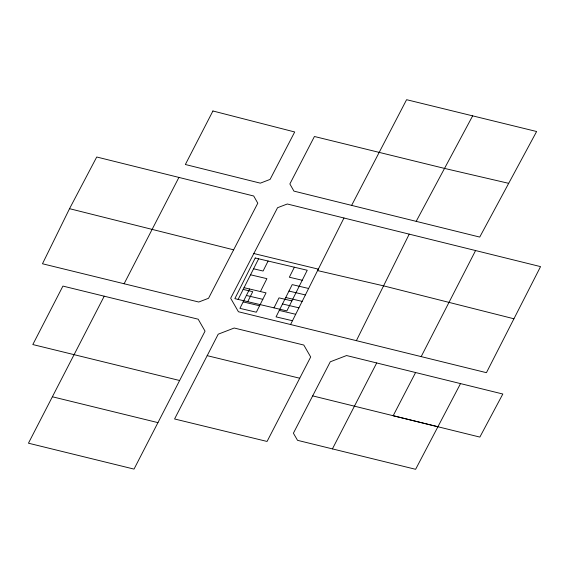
<?xml version="1.0" encoding="UTF-8"?>
<svg xmlns="http://www.w3.org/2000/svg" width="569" height="569" viewBox="0 0 569 569"><rect width="100%" height="100%" fill="white"/><g stroke="black" fill="none" stroke-linecap="round" stroke-linejoin="round"><path stroke-width="0.85" d="M69.539 208.681L42.476 263.767L198.752 302.025L208.538 298.277L257.785 203.19L253.71 196.006L96.73 157.001L69.539 208.681L233.631 249.827M356.386 340.66L486.431 372.681L540.55 266.619L287.309 203.994L277.558 207.713L230.665 298.256L238.425 311.748L356.386 340.66L409.218 234.136M238.141 299.415L258.618 258.795M249.62 289.002L239.926 308.355L256.342 312.225L266.036 292.871L244.016 287.686M247.735 301.677L252.743 291.669L243.148 289.415M268.091 261.029L263.084 271.029L253.489 268.767M260.431 291.556L266.897 278.654L250.474 274.777M274.002 307.865L279.009 297.864L291.89 300.901M294.365 267.217L289.351 277.224L302.231 280.254M290.574 324.522L318.313 269.137L253.824 253.525M343.968 217.998L317.594 270.588L383.577 285.858L513.942 318.782M104.227 296.186L28.45 443.194L134.028 469.098L205.039 331.13L198.183 319.202L62.924 286.086L32.817 344.551L179.626 380.505M178.901 177.436L124.106 283.767M207.187 355.661L218.212 334.188L234.208 328.021L303.796 345.049L310.688 356.976L267.067 441.452L174.576 418.969L207.187 355.661L299.714 378.229M421.181 356.599L475.584 250.545M332.417 448.913L376.692 362.951L502.825 394.018L479.859 437.084L312.673 395.882L293.398 433.208L297.544 440.335L415.619 469.304L460.513 383.613M312.673 395.882L330.276 361.799L346.564 355.547L376.692 362.951M351.642 205.373L406.593 99.696L536.617 131.51L479.731 237.074L293.938 191.113L289.863 183.958L314.429 136.496L444.517 168.41L508.686 183.332M415.583 372.539L393.179 415.719L437.895 426.743M416.195 221.348L472.654 115.856M308.626 288.483L292.203 284.614L276.043 316.869L292.466 320.738M288.974 291.065L305.389 294.934M285.738 297.516L302.16 301.385M246.391 295.453L262.807 299.322M282.509 303.967L298.924 307.836M243.155 301.904L259.578 305.773M279.279 310.418L295.695 314.287M52.526 396.806L157.962 422.632M255.218 257.992L234.855 298.64L286.883 310.902L307.239 270.254L255.218 257.992M212.927 110.983L185.359 164.505L260.339 183.154L270.09 179.406L294.692 131.972L212.927 110.983"/></g></svg>
